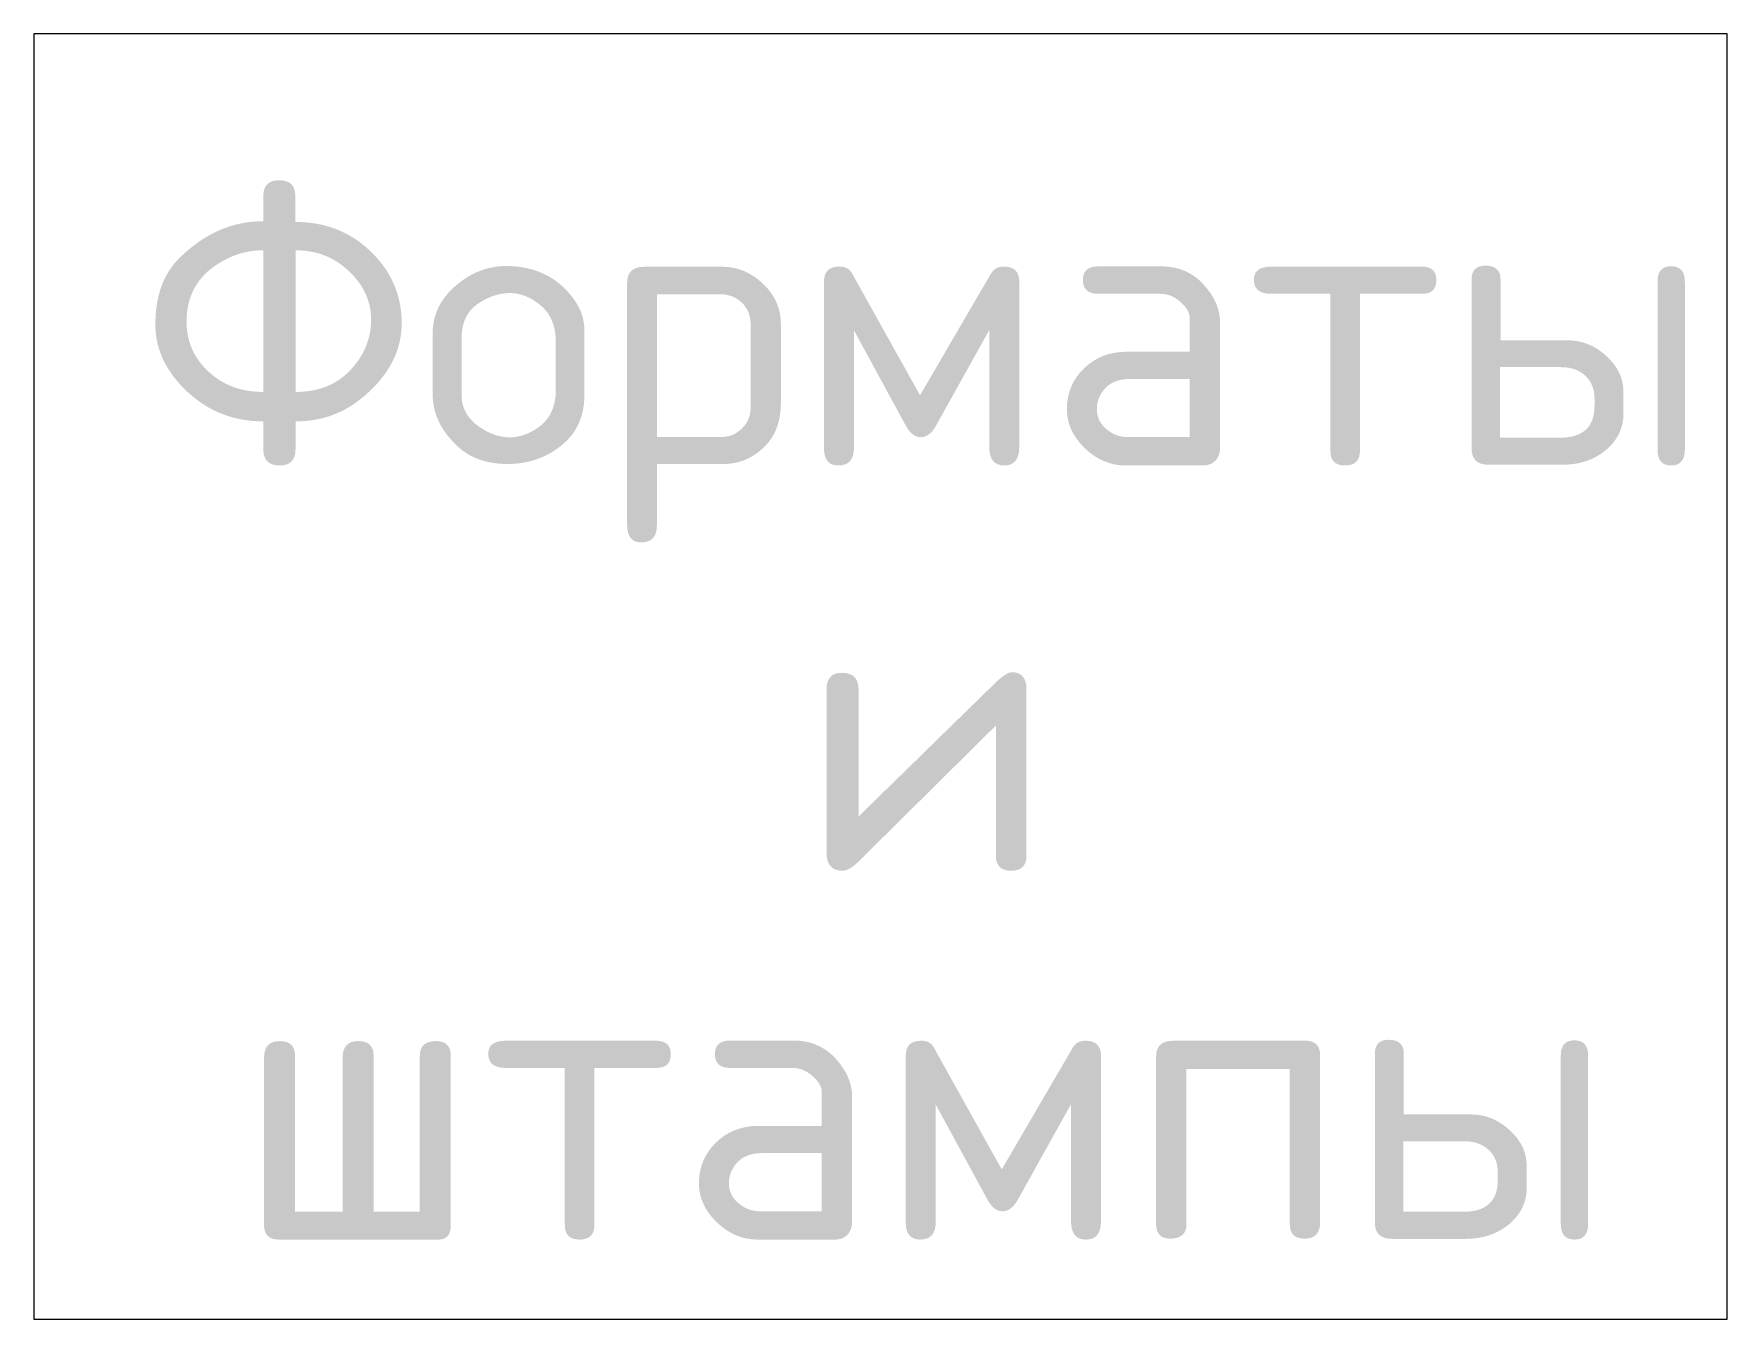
# Paper-space layout 'Лист1' of a CAD drawing. Header units: millimetres. Extents: x 26 to 231, y 20 to 176.
# The model-space entities are those that its viewports show. They can reach past a viewport. Long polylines and large blocks are cut down to what shows.
import ezdxf
from ezdxf.enums import TextEntityAlignment as Align

# ---------------------------------------------------------------- set-up
doc = ezdxf.new("R2010")
doc.units = ezdxf.units.MM
doc.layers.add('FORMAT', color=7, linetype='Continuous')
doc.styles.add('ISOSPEUR', font='isocpeur.ttf')

msp = doc.modelspace()

# ---------------------------------------------------------------- texts
at = {"layer": 'FORMAT', "ltscale": 100, "style": 'ISOSPEUR'}
for s, p in [('Форматы', (410.46, 403.3)), ('и', (410.46, 338.3)), ('штампы', (410.46, 273.3))]:
    msp.add_text(s, height=50, dxfattribs=at).set_placement(p, align=Align.MIDDLE)

psp = doc.layouts.new('Лист1')

# ---------------------------------------------------------------- viewports
at = {"layer": 'FORMAT', "ltscale": 100}
psp.add_viewport(center=(128.5, 97.5), size=(205.6, 156), view_center_point=(402.34, 347.68), view_height=226.8291, dxfattribs=at)

doc.saveas('drawing.dxf')
